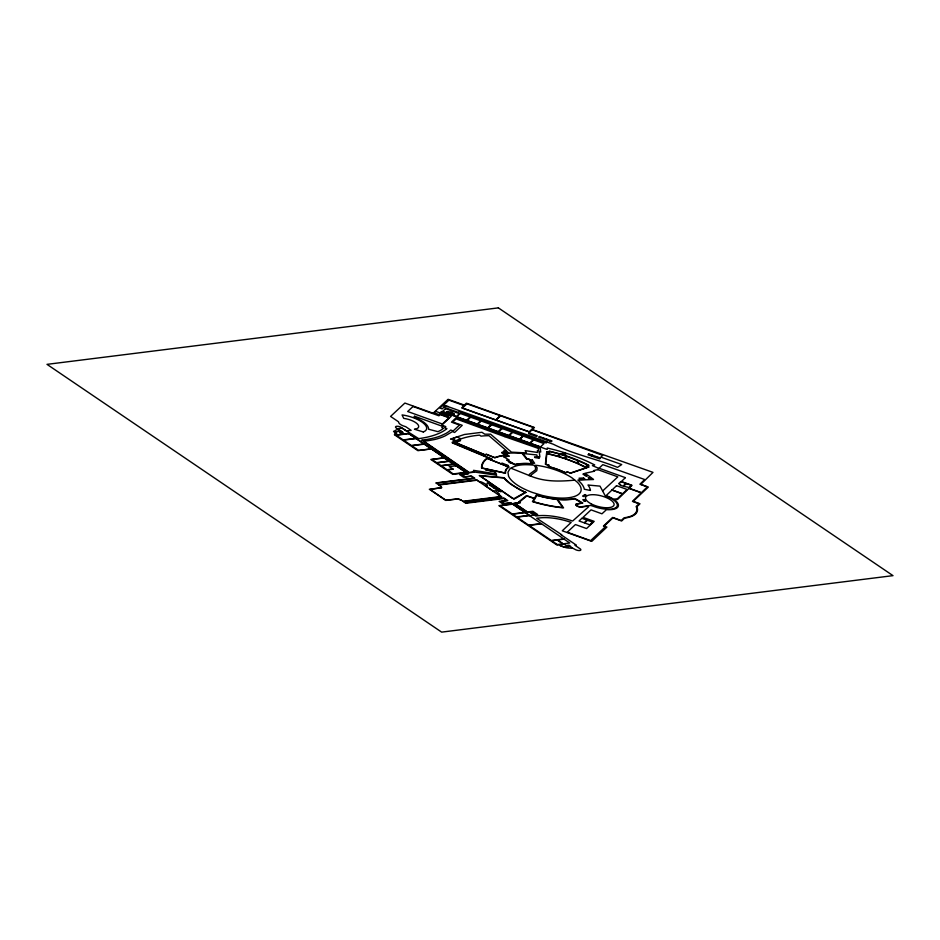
<?xml version="1.0" encoding="UTF-8"?>
<svg xmlns="http://www.w3.org/2000/svg" width="940" height="940" viewBox="0 0 940 940"><rect width="100%" height="100%" fill="white"/><g stroke="black" fill="none" stroke-linecap="round" stroke-linejoin="round"><path stroke-width="1.41" d="M574.81 480.152C559.911 481.503 545.071 482.009 530.865 476.169L531.135 475.005L536.764 470.728L537.151 467.85L535.318 465.288L537.41 465.464A37.694 14.182 14.7 0 1 572.084 477.92L577.395 482.267A37.694 14.182 14.7 0 1 542.051 495.38L532.674 492.537A37.694 14.182 14.7 0 1 508.564 476.169L507.953 472.233L509.832 468.919C516.788 464.007 525.86 464.395 533.967 465.171L535.589 467.439L535.412 469.871L529.631 474.089L529.161 475.711M465.359 502.782L503.899 497.953L507.8 500.597L501.596 501.373L504.663 503.452L510.866 502.677L529.866 515.578L533.92 515.073L529.349 511.959L527.387 512.206L513.992 503.112L519.08 502.477L518.528 502.113L526.494 495.58L527.657 496.003A65.306 24.569 14.7 0 0 534.425 498.259L536.329 494.992A41.266 15.522 14.7 0 0 574.845 498.447L582.8 503.029L576.326 504.334A3.396 1.281 14.7 0 0 577.043 505.802A3.396 1.281 14.7 0 0 580.286 506.907L590.731 505.438L593.175 506.237A18.083 6.803 14.7 0 0 616.076 507.483A18.083 6.803 14.7 0 0 606.394 496.214L605.16 495.686L599.99 486.121L588.005 485.04A45.708 17.202 14.7 0 1 590.461 490.48L584.327 489.235A42.899 16.145 14.7 0 0 577.9 480.082L593.516 479.518A66.023 24.84 14.7 0 0 584.798 473.349L594.538 471.163L593.516 470.576L597.781 469.624L598.627 468.296L592.435 465.629L594.715 464.912L587.618 461.493A85.469 32.16 14.7 0 0 555.693 450.119L547.245 448.016L547.221 449.485L441.541 411.462L440.531 412.413L451.259 416.267L441.8 425.15L445.795 426.584L444.561 427.747L446.958 428.616A108.453 40.796 14.7 0 1 418.7 438.628L401.968 428.123L397.503 428.675L403.084 432.471L400.276 432.811L402.238 434.151M448.862 400.146L443.386 405.457L448.368 406.55M504.839 436.701L456.123 418.899L452.798 422.048L462.245 425.315L454.619 432.459L452.493 431.601L445.443 435.714A89.829 33.793 14.7 0 1 434.445 439.544L433.375 439.744A106.702 40.138 14.7 0 1 423.881 441.213L469.213 472.456L474.195 471.833L473.478 470.329L495.639 473.807A22.866 8.601 14.7 0 1 495.016 471.856L485.663 469.953L485.545 468.907L481.562 468.049L481.562 466.957A66.764 25.122 14.7 0 1 486.004 459.026L487.049 458.25L490.845 459.754L491.632 459.284L452.869 443.128C448.862 441.436 462.445 441.248 450.542 439.062L464.43 434.491L481.938 432.282L484.758 434.186L490.598 434.186L511.454 452.163L526.459 452.927L525.178 450.624L537.61 452.481L537.386 450.507L538.655 450.765L538.385 448.415L505.062 436.771M547.115 442.211L546.281 442.998L458.978 411.649L458.238 412.366L443.903 407.255L442.2 408.888L439.826 408.042L442.705 405.622L448.251 406.703L553.272 444.232C573.694 454.455 596.407 458.814 617.533 467.368L621.74 464.548L600.848 457.11L602.669 455.348L532.122 429.733L529.655 432.118L461.669 407.901L464.078 405.563L447.652 399.712M467.004 403.789L462.457 408.007L495.803 419.886L500.162 415.645L466.969 403.824M602.716 490.903L617.839 476.862L597.781 469.624M567.713 472.009L565.457 472.832L563.929 472.115A38.176 14.359 14.7 0 0 550.088 467.086L548.29 466.604L548.654 465.171L545.376 464.313L546.728 451.776L549.007 452.328L549.16 451.094L559.793 453.867A70.477 26.52 14.7 0 1 588.969 465.37L587.124 466.005L589.074 466.98L570.31 473.302L567.619 471.81L565.363 472.632A38.517 14.488 14.7 0 0 548.643 466.569L549.019 465.136L545.717 464.278L546.857 453.726A60.09 22.607 14.7 0 1 585.926 467.815L570.239 473.102M508.646 459.813L506.86 460.142L514.92 464.689L516.213 464.407A39.809 14.981 14.7 0 1 530.571 463.784L532.534 463.949L529.161 459.061L527.117 458.896L523.051 453.538L536.787 454.948L537.257 456.476L539.889 457.005L539.231 451.752L540.735 452.058L540.253 448.239L455.9 417.947L451.459 422.154L459.472 425.033L453.174 430.943L450.695 430.05A97.243 36.578 14.7 0 1 445.619 433.61L441.377 435.608A97.243 36.578 14.7 0 1 421.649 440.096L469.154 472.808L474.923 472.091L496.708 475.229A75.129 28.27 14.7 0 1 496.273 474.324L496.144 474.03A75.129 28.27 14.7 0 1 495.345 471.669L486.238 469.8L486.168 469.013L505.567 473.231L505.532 472.491A36.766 13.83 14.7 0 1 508.364 467.509L509.104 467.015L491.291 459.966L492.337 459.237L452.822 442.705L456.018 441.224L451.682 439.203L457.016 436.9L460.753 438.769L456.253 440.519L458.097 441.389L455.571 442.74L485.475 454.984A6.862 2.585 14.7 0 1 486.368 454.443L495.11 457.733A52.91 19.905 14.7 0 1 504.851 455.43L506.178 455.277C495.098 450.166 508.834 454.243 504.651 451.388L506.754 451.294L508.763 453.033L504.98 453.362L508.822 456.1L503.676 456.746L508.881 459.86L507.224 460.165L514.897 464.501L515.966 464.266A40.162 15.111 14.7 0 1 532.111 463.761L529.032 459.331L526.576 459.084L522.041 453.35L520.666 453.245A56.952 21.432 14.7 0 0 505.379 453.468L509.151 456.159L503.981 456.852M431.213 448.85L418.664 450.413L411.755 445.736L424.304 444.162L444.373 457.768L430.837 459.46L452.798 474.359L465.782 472.738L467.192 473.701L459.707 474.641L463.538 477.238L471.022 476.298L473.807 478.178L435.913 482.925L441.107 486.474A20.88 7.861 14.7 0 0 441.812 487.649L430.109 489.458L445.842 500.139L458.391 498.905A15.663 5.898 14.7 0 0 460.718 499.798L465.899 503.264L503.793 498.529L506.625 500.456L499.14 501.396L502.947 503.981L510.432 503.041L511.853 504.005L498.87 505.626L556.962 545.036L558.642 544.824A12.631 4.747 14.7 0 0 564.329 547.197L566.679 547.82A11.832 4.453 14.7 0 0 572.26 548.079L571.073 547.268L575.362 549.571A3.443 1.293 14.7 0 0 579.71 550.523A3.443 1.293 14.7 0 0 580.332 548.948L574.928 545.282L576.302 545.118L561.086 534.789L561.685 534.719L536.764 518.293L538.714 518.046A33.723 12.69 14.7 0 1 571.156 522.428L562.273 530.795L591.754 541.381L606.923 527.082L604.185 526.106L612.927 517.858L621.634 520.983L624.748 518.069L626.98 517.717A38.986 14.664 14.7 0 0 637.332 508.023L636.885 506.707L639.999 503.781L633.161 501.326L648.365 487.061L640.822 484.347L652.995 472.373L532.275 429.58L534.449 427.5L466.393 403.166L464.36 405.116L448.098 399.3L433.093 413.236L404.882 403.048L390.582 416.42L398.572 421.837A7.861 2.961 14.7 0 0 405.692 426.666L411.132 430.356L406.421 430.943L400.981 427.254A3.396 1.281 14.7 0 0 396.656 426.278A3.396 1.281 14.7 0 0 396.01 427.829L399.759 430.379L397.785 429.639A9.611 3.619 14.7 0 0 394.694 431.178L393.543 431.319L394.26 431.801A11.386 4.289 14.7 0 0 396.21 434.491L394.389 434.727L417.83 450.636L431.354 448.944M452.786 468.99L447.052 469.718L441.33 465.829L453.456 464.313L455.583 465.758M436.36 483.101L474.829 478.284L471.445 476.004L465.324 476.768L462.257 474.677L468.379 473.913L408.595 433.352L398.043 434.785L396.328 434.28A6.333 2.385 14.7 0 1 395.411 433.328L396.656 433.176L394.823 431.942L400.851 431.19L402.426 432.259L399.688 432.6L402.156 434.268M438.592 484.617L476.733 479.846L479.905 481.997L481.057 481.844A19.787 7.45 14.7 0 1 487.437 485.334L485.228 485.604L493.23 491.032L495.451 490.762A26.015 9.788 14.7 0 1 499.622 494.452L498.47 494.593L501.796 496.849L463.655 501.619M439.109 484.97L476.933 480.234L500.95 496.531L463.126 501.267M530.395 512.535L532.816 512.23L535.365 513.957L532.933 514.262M530.865 476.169L511.031 468.226M440.39 485.957A21.444 8.072 14.7 0 0 441.412 487.766L429.333 489.27L445.783 500.433L457.862 498.929A16.227 6.11 14.7 0 0 461.493 500.28M546.892 452.046L546.892 453.397A66.223 24.91 14.7 0 1 557.479 456.1L558.337 456.358L559.547 454.126L549.7 451.447L549.548 452.68L546.892 452.046M560.087 454.29L558.889 456.523L564.399 458.25L566.127 456.206L560.087 454.29M534.284 498.47L532.439 501.643L535.589 502.559A61.805 23.253 14.7 0 0 560.499 507.565L563.565 507.882L557.631 499.493A42.934 16.156 14.7 0 0 574.716 498.835L581.825 502.971L576.22 503.957A3.877 1.457 14.7 0 0 576.702 505.861A3.877 1.457 14.7 0 0 581.155 507.165L587.394 506.155L588.581 506.801L572.613 521.054A37.753 14.206 14.7 0 0 535.73 516.013L534.214 514.979L537.68 514.544L532.863 511.278L527.434 511.959L514.979 503.511L520.396 502.829L519.35 502.113L526.846 495.968A65.941 24.804 14.7 0 0 534.284 498.47M536.904 495.333L533.25 501.596A61.1 22.995 14.7 0 0 562.696 507.506L556.985 499.434A48.151 18.119 14.7 0 1 536.904 495.333M562.096 453.762L561.756 454.29L565.34 454.772L562.096 453.762M562.755 452.751L565.998 453.762L562.755 452.751M566.82 456.452L564.952 458.438L576.208 462.727L579.075 461.105L566.82 456.452M414.646 416.267L413.8 417.137A22.842 8.589 14.7 0 1 428.487 429.216L437.923 431.66A65.6 24.687 14.7 0 0 443.504 428.299L441.765 427.559L442.928 426.49L414.646 416.267M439.979 414.176L439.415 414.752L434.069 412.825L435.655 411.344L448.451 415.985L447.593 416.855L439.979 414.176M529.361 432.952L528.621 433.681L536.529 436.489L537.28 435.761L529.361 432.952M539.431 436.524L538.679 437.253L540.982 438.075L541.734 437.335L539.431 436.524M543.062 437.817L542.31 438.545L544.471 439.309L545.223 438.581L543.062 437.817M546.551 439.051L545.799 439.779L547.773 440.484L548.525 439.755L546.551 439.051M549.853 440.226L549.101 440.954L551.251 441.718L552.003 440.989L549.853 440.226M588.804 453.926L587.97 454.748L591.072 455.853L591.918 455.031L588.804 453.926M592.435 455.207L591.589 456.041L595.373 457.38L596.219 456.558L592.435 455.207M596.571 456.676L595.737 457.51L599.614 458.885L600.46 458.062L596.571 456.676M620.764 481.586L618.591 483.701L620.518 484.382L619.895 484.993L623.067 486.121L625.864 483.395L620.764 481.586M625.382 477.649L621.387 481.538L632.068 485.334L629.095 488.248L641.421 492.63L647.319 486.873L639.893 484.229L644.711 479.541L602.81 464.654L599.062 468.238L625.382 477.649M626.334 483.56L623.537 486.286L629.13 487.507L631.351 485.346L626.334 483.56M628.919 488.412L617.639 499.41L614.396 499.81A19.294 7.261 14.7 0 1 606.488 509.645L601.952 513.816L591.025 509.868L583.047 517.353L594.197 521.359L586.548 528.55L575.433 524.555L567.243 532.24L590.602 540.641L605.384 526.764L603.433 526.059L612.633 517.423L621.211 520.513L624.136 517.776A38.246 14.394 14.7 0 0 636.157 506.519L639.071 503.781L632.432 501.384L641.245 492.795L628.919 488.412M500.585 415.797L496.214 420.027L529.197 431.765L533.556 427.536L500.585 415.797M581.884 518.293L579.063 520.983L584.187 522.816L586.995 520.126L581.884 518.293M587.441 520.278L584.633 522.981L589.756 524.814L592.576 522.111L587.441 520.278M611.905 490.093L606.147 495.591A19.294 7.261 14.7 0 1 613.244 499.034L617.075 499.022L622.48 493.876L611.905 490.093M616.534 485.686L612.058 489.952L622.621 493.735L627.098 489.47L616.534 485.686M413.036 406.48L407.666 411.509L442.376 423.999L449.038 417.771L440.237 414.599L438.957 415.809L413.036 406.48M445.525 408.642L442.517 411.462L445.877 412.672L447.217 411.426L450.072 412.448L451.74 410.886L445.525 408.642M447.452 411.697L446.253 412.813L448.733 413.706L449.919 412.589L447.452 411.697M451.517 413.154L450.319 414.27L452.657 415.116L453.867 414L451.517 413.154M453.327 411.45L451.658 413.024L454.361 413.988L453.021 415.245L456.476 416.49L459.495 413.671L453.327 411.45M460.248 413.459L456.746 416.737L466.604 420.286L470.106 417.007L460.248 413.459M470.693 417.219L467.192 420.497L477.168 424.081L480.669 420.803L470.693 417.219M481.245 421.014L477.743 424.293L487.637 427.853L491.138 424.575L481.245 421.014M491.726 424.786L488.224 428.064L498.141 431.636L501.643 428.346L491.726 424.786M502.207 428.558L498.694 431.836L508.681 435.431L512.183 432.142L502.207 428.558M512.688 432.329L509.186 435.608L519.385 439.274L522.887 435.995L512.688 432.329M523.263 436.137L519.761 439.415L529.761 443.01L533.262 439.732L523.263 436.137M533.767 439.908L530.266 443.198L540.512 446.876L544.013 443.598L533.767 439.908M507.929 465.418L507.142 465.97L501.208 463.62L502.054 463.091L507.929 465.418M584.868 494.569L582.612 496.097L583.822 496.579L586.078 495.051L584.868 494.569M579.51 461.293L576.667 462.915L577.524 463.279A66.223 24.91 14.7 0 1 586.442 467.579L588.346 466.922L586.266 465.876L588.111 465.241L579.51 461.293M525.19 492.36L513.898 498.717L512.077 498.094L480.234 475.875L503.863 477.955A67.586 25.427 14.7 0 0 504.745 478.989A55.366 20.833 14.7 0 0 510.726 484.159L520.725 490.304A52.487 19.74 14.7 0 0 525.19 492.36M525.954 492.431L514.027 499.14L479.247 475.546L504.193 477.743A50.396 18.965 14.7 0 0 525.954 492.431M509.915 462.116L508.94 462.363L512.617 463.608L509.915 462.116M502.066 452.434L505.673 455.148A52.993 19.94 14.7 0 0 494.652 457.686L486.356 454.208A7.226 2.714 14.7 0 0 485.075 454.937L455.947 442.764A53.545 20.151 14.7 0 1 460.518 440.637L458.579 439.755A95.657 35.99 14.7 0 1 479.588 435.126L481.01 436.148A47.212 17.766 14.7 0 1 488.988 435.702L506.496 450.777L503.734 450.883L505.25 452.14L502.066 452.434M498.365 307.873L47 364.356L441.636 632.127L893 575.644L498.365 307.873M408.829 433.657L396.269 435.232L403.178 439.908L415.738 438.346L408.829 433.657M416.044 438.545L403.483 440.12L411.403 445.49L423.952 443.927L416.044 438.545M444.079 457.956L431.954 459.472L436.618 462.633L448.744 461.117L444.079 457.956M449.062 461.34L436.947 462.856L440.966 465.582L453.092 464.066L449.062 461.34M456.053 465.841L449.203 466.557L453.315 469.178L447.358 469.918L453.256 473.924L465.676 472.373L456.053 465.841M488.483 483.066L486.944 483.254L489.94 484.053L488.483 483.066M491.056 484.817L489.529 485.005L493.324 487.59L494.863 487.402L491.056 484.817M584.292 473.948L582.929 474.113L585.949 476.157L587.3 475.993L584.292 473.948M495.122 487.578L493.594 487.766L497.401 490.351L498.929 490.163L495.122 487.578M499.904 490.821L498.376 491.009L501.208 491.702L499.904 490.821M512.641 504.181L500.127 505.755L512.265 513.98L524.767 512.418L512.641 504.181M525.049 512.606L512.535 514.168L516.612 516.929L529.114 515.367L525.049 512.606M529.443 515.59L516.929 517.153L528.703 525.143L541.217 523.58L529.443 515.59M541.569 523.815L529.067 525.378L551.345 540.5L563.847 538.937L541.569 523.815M557.185 540.042L551.674 540.723L557.314 544.554L562.825 543.861L557.185 540.042M564.129 539.172L557.573 539.983L563.201 543.813L569.758 542.991L564.129 539.172M563.918 544.037L559.723 545.153A4.923 1.857 14.7 0 0 561.521 545.999L564.623 547.092L570.651 546.34L568.959 545.188L566.139 545.541L563.918 544.037M583.599 478.025L579.04 478.19L580.579 479.471L585.127 479.306L583.599 478.025M589.862 477.731L588.158 477.79L589.768 479.142L591.471 479.083L589.862 477.731M532.369 460.036L530.442 459.86L532.686 463.103L534.625 463.279L532.369 460.036M584.445 499.739L582.894 499.587L583.928 501.161L585.479 501.314L584.445 499.739M539.043 457.51L534.531 456.805L534.825 457.569L539.337 458.274L539.043 457.51M505.203 473.008L482.009 467.967A66.305 24.945 14.7 0 1 487.284 458.532L508.634 466.98A37.142 13.971 14.7 0 0 505.203 473.008M423.27 431.965L414.458 429.216A12.572 4.735 14.7 0 0 417.395 423.975A12.572 4.735 14.7 0 0 403.73 418.382L402.05 414.928A20.751 7.802 14.7 0 1 423.118 422.918A20.751 7.802 14.7 0 1 423.27 431.965M591.154 503.84A14.734 5.546 14.7 0 0 613.996 505.097A14.734 5.546 14.7 0 0 594.209 494.722A14.734 5.546 14.7 0 0 591.154 503.84"/></g></svg>
